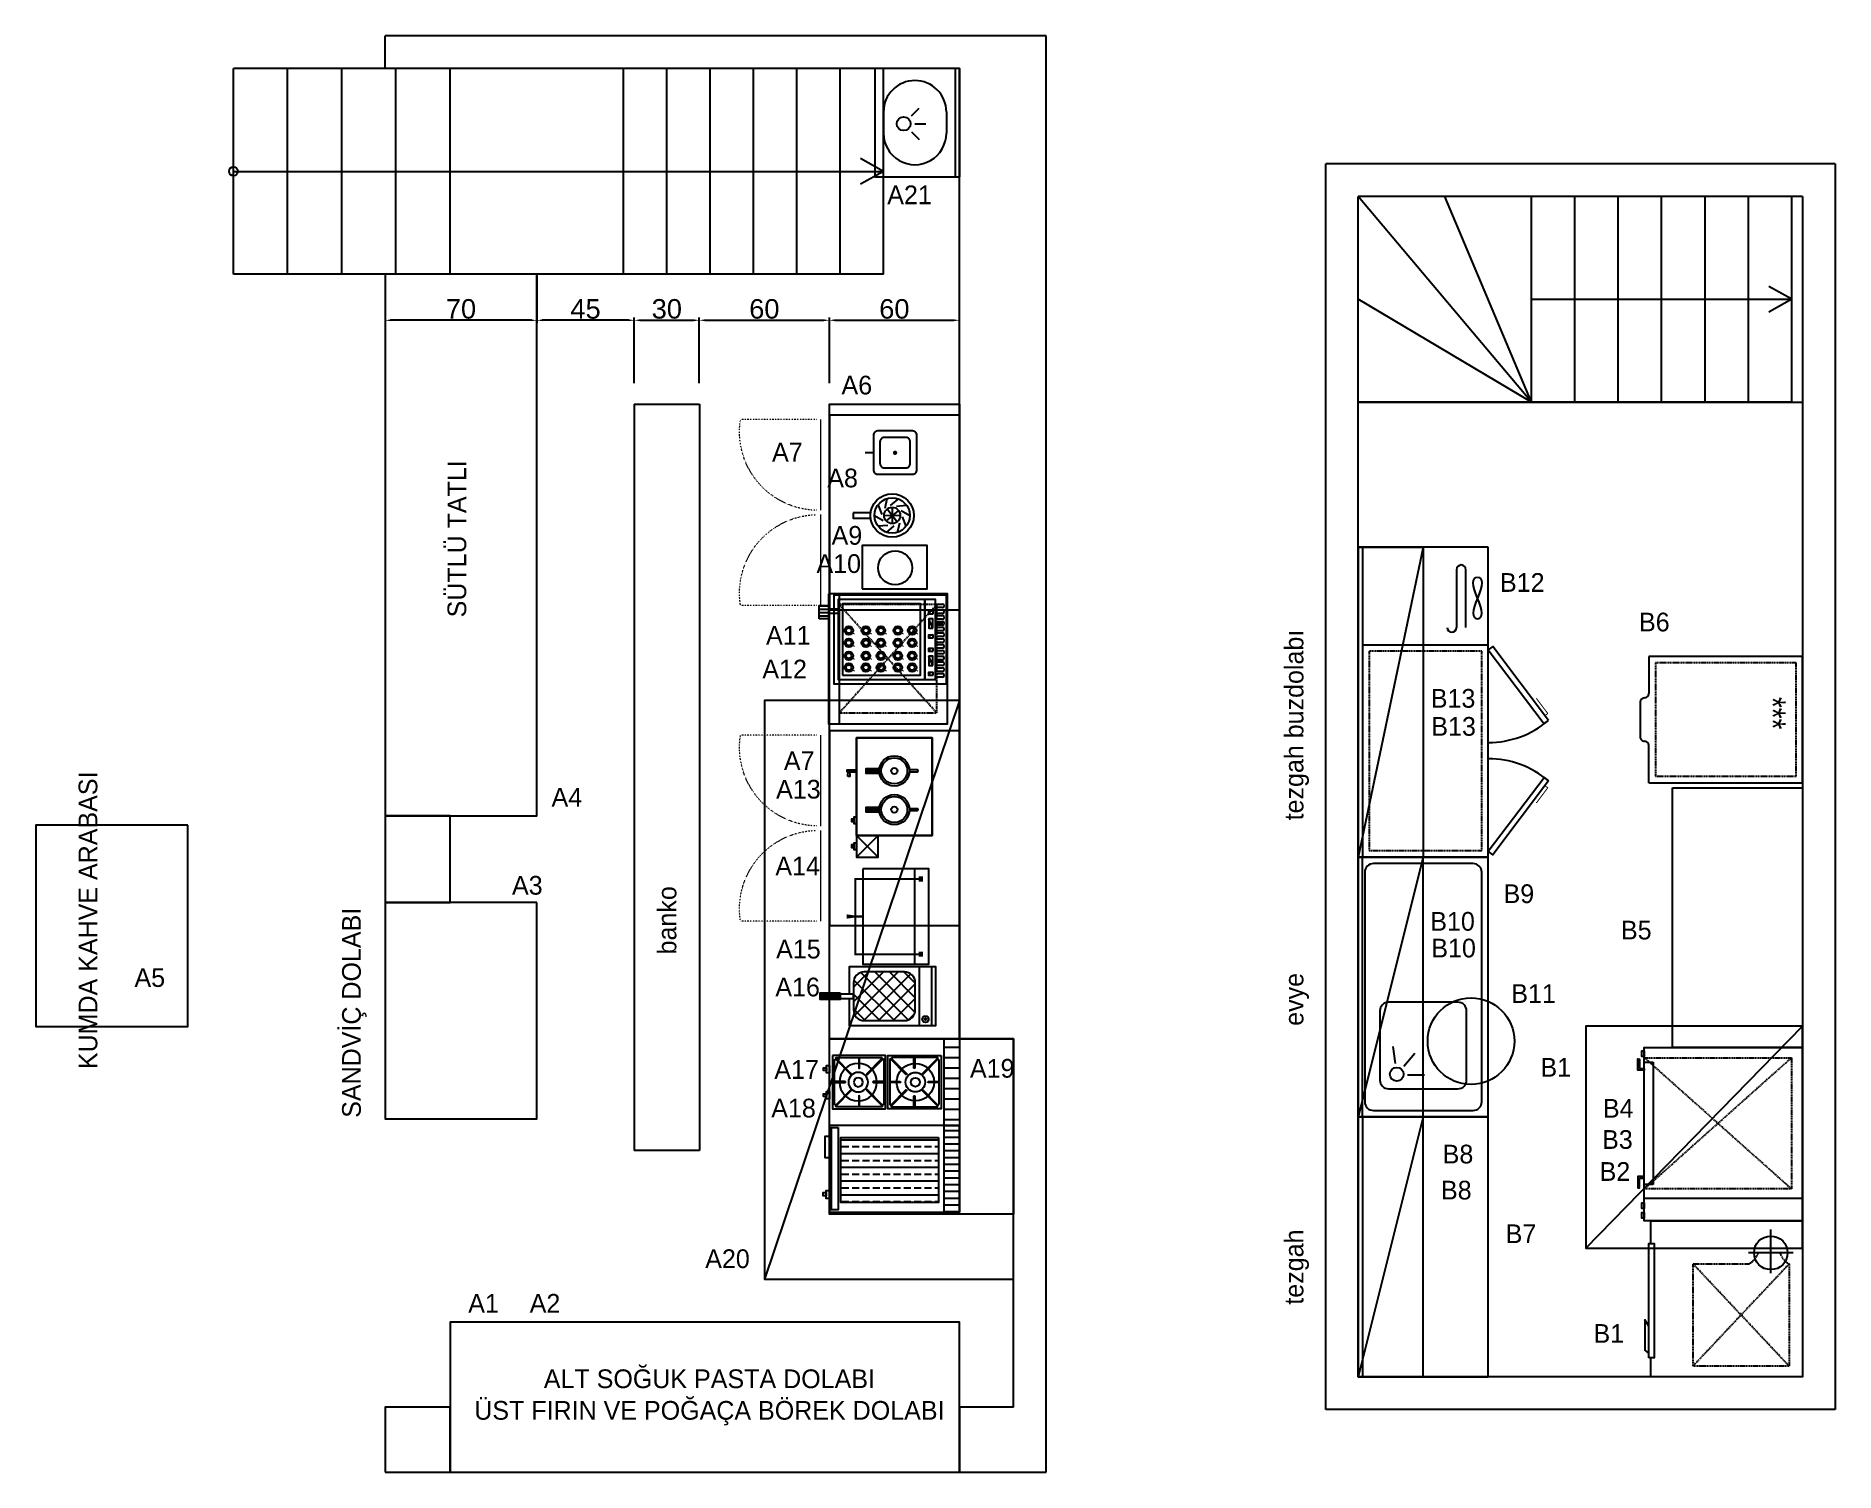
# Model space of a CAD drawing. Header units: millimetres. Extents: x 6146 to 6976, y -590 to 73.
import ezdxf
from ezdxf.enums import TextEntityAlignment as Align

# ---------------------------------------------------------------- set-up
doc = ezdxf.new("R2010")
doc.units = ezdxf.units.MM
for name, pattern in [('DASHED', [0.75, 0.5, -0.25]), ('DOT', [0.25, 0, -0.25]), ('HIDDENX2', [19.05, 12.7, -6.35])]:
    doc.linetypes.add(name, pattern=pattern)
for name, color, linetype in [('-DWG_ANA', 7, 'Continuous'), ('002 Çizgi', 7, 'Continuous'), ('CIHAZ', 2, 'Continuous'), ('Kıtc-040 Detay', 7, 'Continuous'), ('S2000-002 Çizgi', 7, 'Continuous')]:
    doc.layers.add(name, color=color, linetype=linetype)
doc.layers.add('-DWG_DETAY1', color=7, linetype='Continuous', lineweight=9)
doc.layers.add('-DWG_DETAY4', color=7, linetype='DOT', lineweight=18)
doc.styles.get("Standard").update_dxf_attribs({"font": 'arial.ttf'})
doc.styles.add('style1', font='stylu.ttf', dxfattribs={"width": 0.8, "height": 12})
doc.styles.add('TAKSİM', font='GOTHIC.TTF', dxfattribs={"height": 20})
doc.dimstyles.new('ISO-25', dxfattribs={"dimtxt": 2.5, "dimasz": 2.5, "dimexe": 1.25, "dimexo": 0.625, "dimtad": 1, "dimtxsty": 'Standard', "dimcen": 2.5, "dimadec": 0, "dimazin": 0, "dimtfac": 1, "dimtmove": 0, "dimatfit": 3, "dimfxl": 1, "dimarcsym": 0})

# ---------------------------------------------------------------- blocks, each defined once
blk = doc.blocks.new('A$C7E863A30')
at = {"layer": 'S2000-002 Çizgi'}
for p, q in [((24.66, 42.76), (32.47, 43.87)), ((19.52, 37.29), (19.52, 29.4)), ((23.43, 38.95), (29.53, 33.94))]:
    blk.add_line(p, q, dxfattribs=at)
for points in [[(0, 58), (120, 58), (120, 60), (0, 60)], [(0, 0), (120, 0), (120, 60), (0, 60)]]:
    blk.add_lwpolyline(points, close=True, dxfattribs=at)
for points in [[(7, 3), (113, 3, 0.414214), (117, 7), (117, 53, 0.414214), (113, 57), (7, 57, 0.414214), (3, 53), (3, 7, 0.414214)], [(17, 10), (49, 10, 0.414214), (53, 14), (53, 46, 0.414214), (49, 50), (17, 50, 0.414214), (13, 46), (13, 14, 0.414214)]]:
    blk.add_lwpolyline(points, format="xyb", close=True, dxfattribs=at)
blk.add_circle((19.71, 42.26), 3.19, dxfattribs=at)
blk = doc.blocks.new('A$C67BA2794')
at = {"layer": 'S2000-002 Çizgi'}
blk.add_lwpolyline([(0, 7.57), (44, 7.57), (44, 38.03), (0, 38.03)], close=True, dxfattribs=at)
for points, const_width in [([(3.46, 34.35), (5.8, 34.35)], 2), ([(4.63, 34.03), (4.63, 4.11), (22, 4.11)], 1), ([(39.37, 34.03), (39.37, 4.11), (22, 4.11)], 1), ([(40.54, 34.35), (38.2, 34.35)], 2)]:
    blk.add_lwpolyline(points, dxfattribs=dict(at, const_width=const_width))
blk.add_lwpolyline([(44, 31.48), (0, 31.48)], dxfattribs=at)
blk.add_lwpolyline([(21.94, 7.48, 1, 1, 0), (21.94, 3.72, 1, 2, 0), (21.94, 0, 2, 2, 0)], format="xyseb", dxfattribs=at)
blk = doc.blocks.new('A$C2D445814')
at = {"layer": 'S2000-002 Çizgi'}
for p, q in [((0, 74.9), (0, 4)), ((58.3, 74.9), (0, 74.9)), ((58.3, 4), (58.3, 74.9)), ((0, 4), (17.15, 4)), ((19.15, 2), (19.15, 2)), ((39.15, 2), (39.15, 2)), ((58.3, 4), (41.15, 4)), ((21.15, 0), (37.15, 0))]:
    blk.add_line(p, q, dxfattribs=at)
at = {"layer": 'S2000-002 Çizgi', "linetype": 'DASHED'}
blk.add_lwpolyline([(3, 7), (55.3, 7), (55.3, 71.9), (3, 71.9)], close=True, dxfattribs=at)
at = {"layer": 'S2000-002 Çizgi'}
for centre, start, end in [((17.15, 2), 0, 90), ((21.15, 2), 180, 270), ((37.15, 2), 270, 0), ((41.15, 2), 90, 180)]:
    blk.add_arc(centre, 2, start, end, dxfattribs=at)
at = {"layer": 'S2000-002 Çizgi', "style": 'style1', "width": 0.8}
blk.add_text('***', height=12, dxfattribs=at).set_placement((18.72, 55.08))
blk = doc.blocks.new('A$C08847F1B')
at = {"layer": 'S2000-002 Çizgi'}
blk.add_lwpolyline([(0, 30.6), (30.6, 30.6), (30.6, 0), (0, 0), (0, 30.6)], dxfattribs=at)
blk.add_lwpolyline([(15.5, 29.5), (15.5, 23.4, -0.414214), (15.3, 23.2), (15.2, 23.2, -0.414214), (15, 23.4), (15, 29.5), (2.7, 29.5, 0.668179), (2.3, 28.6), (10.8, 20.1, -0.810443), (10.4, 19.8), (1.6, 28.6, 0.668179), (1, 28.4), (1, 15.5), (7.1, 15.5, -0.414214), (7.3, 15.3), (7.3, 15.2, -0.414214), (7.1, 15), (1, 15), (1, 2.7, 0.668179), (1.9, 2.3), (10.4, 10.8, -0.810443), (10.8, 10.4), (2, 1.6, 0.668179), (2.2, 1), (15, 1), (15, 7.1, -0.414214), (15.2, 7.3), (15.3, 7.3, -0.414214), (15.5, 7.1), (15.5, 1), (27.9, 1, 0.668179), (28.3, 1.9), (19.8, 10.4, -0.810443), (20.2, 10.8), (29, 2, 0.668179), (29.5, 2.2), (29.5, 15), (23.4, 15, -0.414214), (23.2, 15.2), (23.2, 15.3, -0.414214), (23.4, 15.5), (29.5, 15.5), (29.5, 28.4, 0.668179), (29, 28.6), (20.2, 19.8, -0.810443), (19.8, 20.1), (28.3, 28.6, 0.668179), (27.9, 29.5)], format="xyb", close=True, dxfattribs=at)
for radius in [10.8, 5.66, 2.6]:
    blk.add_circle((15.3, 15.8), radius, dxfattribs=at)
blk = doc.blocks.new('A$C74BC67CC')
at = {"layer": 'S2000-002 Çizgi'}
h = blk.add_hatch(dxfattribs=at)
h.set_pattern_fill('ANSI31', color=256, scale=1.5, angle=45, style=0)
h.set_pattern_definition([(90, (-2258.432, -7204.478), (-4.7625, 9e-16), [])])
h.paths.add_polyline_path([(40, 55.62), (40, 62.62), (0, 62.62), (0, 55.62)])
blk.add_line((40, 55.62), (0, 55.62), dxfattribs=at)
for points in [[(0, 62.62), (40, 62.62), (40, 2.62), (0, 2.62)], [(12.36, 2.62), (15.64, 2.62), (15.64, 1.31), (12.36, 1.31)], [(13.34, 1.31), (14.66, 1.31), (14.66, 0), (13.34, 0)], [(24.36, 2.62), (27.64, 2.62), (27.64, 1.31), (24.36, 1.31)], [(25.34, 1.31), (26.66, 1.31), (26.66, 0), (25.34, 0)]]:
    blk.add_lwpolyline(points, close=True, dxfattribs=at)
at = {"layer": 'S2000-002 Çizgi', "xscale": 0.7999999999992724, "yscale": 0.7999999999992724, "zscale": 0.7999999999992724}
blk.add_blockref('A$C08847F1B', (7.77, 29.67), dxfattribs=at)
at = {"layer": 'S2000-002 Çizgi', "xscale": -0.7999999999992724, "yscale": 0.8000000000001819, "zscale": 0.8, "rotation": 180}
blk.add_blockref('A$C08847F1B', (7.77, 28.58), dxfattribs=at)
blk = doc.blocks.new('A$C5B155602')
at = {"layer": 'S2000-002 Çizgi'}
h = blk.add_hatch(dxfattribs=at)
h.set_pattern_fill('ANSI31', color=256, scale=25, angle=45, style=0)
h.set_pattern_definition([(90, (-3683, -7900.5476), (-3.125, 7e-16), [])])
h.paths.add_polyline_path([(0, 62.92), (0, 55.92), (40, 55.92), (40, 62.92)])
h = blk.add_hatch(dxfattribs=at)
h.set_pattern_fill('ANSI33', color=256, angle=45, style=0)
h.set_pattern_definition([(90, (-2871.404, -4929.4605), (-6.35, 1e-15), []), (90, (-2868.229, -4926.2855), (-6.35, 1e-15), [3.175, -1.5875])])
h.paths.add_polyline_path([(35.53, 53.21), (5.53, 53.21), (5.53, 8.21), (35.53, 8.21)])
for points in [[(0, 2.92), (40, 2.92), (40, 62.92), (0, 62.92)], [(0, 62.92), (40, 62.92), (40, 55.92), (0, 55.92)], [(5.53, 53.21), (35.53, 53.21), (35.53, 8.21), (5.53, 8.21)], [(1, 6.92), (39, 6.92), (39, 3.92), (1, 3.92)], [(5, 2.92), (15, 2.92), (15, 0.92), (5, 0.92)], [(30.06, 2.92), (33.7, 2.92), (33.7, 1.46), (30.06, 1.46)], [(31.02, 1.46), (32.48, 1.46), (32.48, 0), (31.02, 0)]]:
    blk.add_lwpolyline(points, close=True, dxfattribs=at)
blk = doc.blocks.new('A$C5B5611F4')
at = {"layer": 'CIHAZ', "color": 1}
for p, q in [((14.73, 68.47), (14.73, 47.92)), ((24.09, 58.19), (3.98, 58.19))]:
    blk.add_line(p, q, dxfattribs=at)
at = {"layer": 'CIHAZ', "color": 5, "linetype": 'DASHED'}
for p, q in [((19.82, 66.66), (67.01, 22.28)), ((67.01, 66.66), (19.82, 22.28))]:
    blk.add_line(p, q, dxfattribs=at)
at = {"layer": 'CIHAZ', "color": 5}
for points in [[(63.2, 1.82), (10.36, 1.82), (10.36, 4.32), (63.2, 4.32)], [(61.2, 1.82), (48.6, 1.82), (45.6, 0), (59.6, 0)]]:
    blk.add_lwpolyline(points, close=True, dxfattribs=at)
at = {"layer": 'CIHAZ', "color": 1}
blk.add_circle((14.73, 58.19), 7.76, dxfattribs=at)
at = {"layer": 'S2000-002 Çizgi', "linetype": 'DASHED'}
for p, q in [((19.82, 66.66), (67.01, 66.66)), ((67.01, 66.66), (67.01, 22.28)), ((19.82, 22.28), (19.82, 48.05)), ((67.01, 22.28), (19.82, 22.28))]:
    blk.add_line(p, q, dxfattribs=at)
at = {"layer": 'S2000-002 Çizgi'}
blk.add_lwpolyline([(10.36, 2.81), (0, 2.81), (0, 72.81), (72, 72.81), (72, 2.81), (63.2, 2.81)], dxfattribs=at)
at = {"layer": 'S2000-002 Çizgi', "linetype": 'DASHED'}
for centre, radius, start, end in [((11.6, 71.22), 9.4, 291.20794, 330.95663), ((11, 43.02), 10.16, 29.6907, 66.77515)]:
    blk.add_arc(centre, radius, start, end, dxfattribs=at)
blk = doc.blocks.new('A$C78913A1B')
at = {"layer": 'S2000-002 Çizgi', "linetype": 'DASHED'}
for p, q in [((3.01, 75.37), (70.95, 14.75)), ((70.95, 75.37), (3.01, 14.75))]:
    blk.add_line(p, q, dxfattribs=at)
at = {"layer": 'S2000-002 Çizgi', "linetype": 'HIDDENX2', "ltscale": 10}
blk.add_line((76.01, 10.34), (3.01, 10.34), dxfattribs=at)
at = {"layer": 'S2000-002 Çizgi'}
for points in [[(0, 70.41), (0, 74.77), (0.85, 74.76), (0.85, 70.41)], [(0.85, 70.41), (3.01, 70.41), (3.01, 69.56), (0, 69.56), (0, 70.41)], [(0.85, 19.72), (3.01, 19.72), (3.01, 20.57), (0, 20.57), (0, 19.72)], [(0, 19.72), (0, 15.35), (0.85, 15.36), (0.85, 19.72)]]:
    blk.add_lwpolyline(points, dxfattribs=at)
for points in [[(3.01, 78.58), (3.01, 75.97), (1.8, 75.97), (1.8, 78.58)], [(76.01, 80), (76.01, 0), (3.01, 0), (3.01, 80)], [(3.01, 8.33), (3.01, 5.72), (1.8, 5.72), (1.8, 8.33)], [(3.01, 3.92), (3.01, 1.31), (1.8, 1.31), (1.8, 3.92)]]:
    blk.add_lwpolyline(points, close=True, dxfattribs=at)
at = {"layer": 'S2000-002 Çizgi', "linetype": 'DASHED'}
blk.add_lwpolyline([(70.95, 75.37), (70.95, 14.75), (3.01, 14.75), (3.01, 75.37)], close=True, dxfattribs=at)
at = {"layer": 'S2000-002 Çizgi', "linetype": 'HIDDENX2', "ltscale": 10}
blk.add_lwpolyline([(7.02, 73.37), (7.02, 16.76), (3.01, 16.76), (3.01, 73.37)], close=True, dxfattribs=at)
blk = doc.blocks.new('143-60')
at = {"layer": '002 Çizgi', "color": 7}
for p, q in [((19.64, -102.27), (19.64, 40.73)), ((-28.03, -65.27), (-28.03, -91.94)), ((-23.68, -91.94), (-23.68, -65.27)), ((-35.17, -70.75), (-35.34, -71.89)), ((-35.34, -71.89), (-35.17, -73.35)), ((-34.71, -69.93), (-35.17, -70.75)), ((-35.17, -73.35), (-34.71, -75.05)), ((-34.07, -69.44), (-34.71, -69.93)), ((-33.34, -69.28), (-34.07, -69.44)), ((-32.6, -69.44), (-33.34, -69.28)), ((-31.96, -69.93), (-32.6, -69.44)), ((-31.51, -70.75), (-31.96, -69.93)), ((-31.96, -75.05), (-31.51, -73.35)), ((-31.33, -71.89), (-31.51, -70.75)), ((-31.51, -73.35), (-31.33, -71.89)), ((-35.17, -84.38), (-34.71, -82.68)), ((-34.71, -75.05), (-34.07, -76.92)), ((-34.71, -82.68), (-34.07, -80.81)), ((-34.07, -76.92), (-33.34, -78.86)), ((-34.07, -80.81), (-33.34, -78.86)), ((-33.34, -78.86), (-32.6, -76.92)), ((-33.34, -78.86), (-32.6, -80.81)), ((-32.6, -76.92), (-31.96, -75.05)), ((-32.6, -80.81), (-31.96, -82.68)), ((-31.96, -82.68), (-31.51, -84.38)), ((-35.34, -85.83), (-35.17, -84.38)), ((-35.17, -86.98), (-35.34, -85.83)), ((-34.71, -87.8), (-35.17, -86.98)), ((-34.07, -88.29), (-34.71, -87.8)), ((-33.34, -88.45), (-34.07, -88.29)), ((-32.6, -88.29), (-33.34, -88.45)), ((-31.96, -87.8), (-32.6, -88.29)), ((-31.51, -86.98), (-31.96, -87.8)), ((-31.51, -84.38), (-31.33, -85.83)), ((-31.33, -85.83), (-31.51, -86.98))]:
    blk.add_line(p, q, dxfattribs=at)
for points in [[(-66.18, 5.52), (-40.41, 39.63), (-38.36, 38.08), (-64.13, 3.97)], [(-38.36, -102.27), (21.64, -102.27), (21.64, 40.73), (-38.36, 40.73)], [(-66.18, -22.31), (-40.41, -56.42), (-38.36, -54.88), (-64.13, -20.77)]]:
    blk.add_lwpolyline(points, close=True, dxfattribs=at)
at = {"layer": '002 Çizgi', "color": 7, "linetype": 'DASHED'}
blk.add_lwpolyline([(16.64, -54.27), (16.64, 37.73), (-35.36, 37.73), (-35.36, -54.27)], close=True, dxfattribs=at)
at = {"layer": '002 Çizgi', "color": 7, "const_width": 0.427}
for points in [[(-64.48, 7.76), (-65.8, 8.76), (-61.55, 14.4), (-60.46, 15.84)], [(-64.48, -24.56), (-65.8, -25.55), (-61.55, -31.19), (-60.46, -32.63)]]:
    blk.add_lwpolyline(points, dxfattribs=at)
at = {"layer": '002 Çizgi', "color": 7}
blk.add_lwpolyline([(19.64, -57.27), (-38.36, -57.27)], dxfattribs=at)
for centre, radius, start, end in [((-38.36, 38.08), 42.75, 229.49079, 270), ((-38.36, -54.88), 42.75, 90, 130.50921), ((-21.51, -65.27), 2.17, 0, 180), ((-25.85, -91.94), 2.17, 180, 0)]:
    blk.add_arc(centre, radius, start, end, dxfattribs=at)
blk = doc.blocks.new('A$C0D0247C1')
at = {"layer": 'S2000-002 Çizgi'}
for points in [[(2, 0), (18, 0, 0.414214), (20, 2), (20, 18, 0.414214), (18, 20), (2, 20, 0.414214), (0, 18), (0, 2, 0.414214)], [(5, 3), (15, 3, 0.414214), (17, 5), (17, 15, 0.414214), (15, 17), (5, 17, 0.414214), (3, 15), (3, 5, 0.414214)]]:
    blk.add_lwpolyline(points, format="xyb", close=True, dxfattribs=at)
at = {"layer": 'S2000-002 Çizgi', "const_width": 1}
blk.add_lwpolyline([(9.53, 10.08, 1), (10.53, 10.08, 1)], format="xyb", close=True, dxfattribs=at)
blk.add_lwpolyline([(20, 10), (23.95, 10)], dxfattribs=at)
blk = doc.blocks.new('A$C4AF1199D')
at = {"layer": 'S2000-002 Çizgi'}
for points in [[(10.19, 26.12), (7.81, 22.18)], [(2.4, 20.6), (5.42, 17.12)], [(5.4, 24.63), (5.79, 20.04)], [(6.25, 18), (13.75, 18)], [(12.59, 19.94), (7.13, 15.7)], [(7.66, 20.97), (12.41, 15.17)], [(10.18, 21.16), (10, 14.25)], [(14.95, 24.51), (10.7, 22.72)], [(17.85, 20.42), (13.36, 21.46)], [(17.79, 15.4), (14.77, 18.88)], [(2.34, 15.58), (6.83, 14.54)], [(5.24, 11.49), (9.49, 13.28)], [(10, 9.88), (12.38, 13.82)], [(14.79, 11.37), (14.4, 15.96)]]:
    blk.add_lwpolyline(points, dxfattribs=at)
blk.add_lwpolyline([(8.75, 0), (11.25, 0), (11.25, 8), (8.75, 8)], close=True, dxfattribs=at)
for radius in [10, 8.12, 3.75]:
    blk.add_circle((10, 18), radius, dxfattribs=at)
blk = doc.blocks.new('A$C7D731DFF')
at = {"layer": 'S2000-002 Çizgi'}
blk.add_lwpolyline([(0, 30), (0, 0), (20, 0), (20, 30), (0, 30)], dxfattribs=at)
blk.add_circle((9.67, 14.72), 7.87, dxfattribs=at)
blk = doc.blocks.new('A$C44F0472C')
at = {"layer": 'S2000-002 Çizgi'}
for p, q in [((8.51, 6.26), (12.84, 8.18)), ((25.76, 6.26), (30.09, 8.18))]:
    blk.add_line(p, q, dxfattribs=at)
for points in [[(0, 0), (40.97, 0), (40.97, 52), (0, 52)], [(2, 10), (38.97, 10), (38.97, 50), (2, 50)], [(4, 48), (4, 12), (36.97, 12), (36.97, 48)], [(2, 5), (38.97, 5), (38.97, 10), (2, 10)], [(4.06, 6.14), (5.23, 6.14), (5.23, 8.24), (4.06, 8.24)], [(8.51, 6.26), (12.84, 6.26), (12.84, 8.18), (8.51, 8.18)], [(15.13, 6.14), (16.3, 6.14), (16.3, 8.24), (15.13, 8.24)], [(21.3, 6.14), (22.48, 6.14), (22.48, 8.24), (21.3, 8.24)], [(25.76, 6.26), (30.09, 6.26), (30.09, 8.18), (25.76, 8.18)], [(32.38, 6.14), (33.55, 6.14), (33.55, 8.24), (32.38, 8.24)]]:
    blk.add_lwpolyline(points, close=True, dxfattribs=at)
for points, const_width in [([(6.48, 43.33), (5.89, 42.38)], 0.5), ([(11.92, 43.33), (11.34, 42.38)], 0.5), ([(17.86, 43.33), (17.28, 42.38)], 0.5), ([(23.59, 43.33), (23.01, 42.38)], 0.5), ([(6.48, 35.43), (5.89, 34.49)], 0.5), ([(11.92, 35.43), (11.34, 34.49)], 0.5), ([(17.86, 35.43), (17.28, 34.49)], 0.5), ([(23.59, 35.43), (23.01, 34.49)], 0.5), ([(6.48, 28.51), (5.89, 27.56)], 0.5), ([(11.92, 28.51), (11.34, 27.56)], 0.5), ([(17.86, 28.51), (17.28, 27.56)], 0.5), ([(23.59, 28.51), (23.01, 27.56)], 0.5), ([(6.48, 20.73), (5.89, 19.78)], 0.5), ([(11.92, 20.73), (11.34, 19.78)], 0.5), ([(17.86, 20.73), (17.28, 19.78)], 0.5), ([(23.59, 20.73), (23.01, 19.78)], 0.5), ([(6.48, 14.14), (5.89, 13.19)], 0.5), ([(11.92, 14.14), (11.34, 13.19)], 0.5), ([(17.86, 14.14), (17.28, 13.19)], 0.5), ([(23.59, 14.14), (23.01, 13.19)], 0.5), ([(4.06, 7.5), (5.23, 7.5)], 0.5), ([(10.7, 5), (10.7, 1.5)], 1), ([(15.13, 7.5), (16.3, 7.5)], 0.5), ([(21.3, 7.5), (22.48, 7.5)], 0.5), ([(27.95, 5), (27.95, 1.5)], 1), ([(32.38, 7.5), (33.55, 7.5)], 0.5)]:
    blk.add_lwpolyline(points, dxfattribs=dict(at, const_width=const_width))
for points in [[(3.13, 1.85), (3.13, 5)], [(4.8, 5), (4.8, 1.85)], [(5.8, 1.85), (5.8, 5)], [(7.48, 5), (7.48, 1.85)], [(8.48, 1.85), (8.48, 5)], [(10.15, 5), (10.15, 1.85)], [(11.15, 1.85), (11.15, 5)], [(12.83, 5), (12.83, 1.85)], [(13.83, 1.85), (13.83, 5)], [(15.5, 5), (15.5, 1.85)], [(16.5, 1.85), (16.5, 5)], [(18.18, 5), (18.18, 1.85)], [(19.18, 1.85), (19.18, 5)], [(20.85, 5), (20.85, 1.85)], [(21.85, 1.85), (21.85, 5)], [(23.53, 5), (23.53, 1.85)], [(24.53, 1.85), (24.53, 5)], [(26.2, 5), (26.2, 1.85)], [(27.2, 1.85), (27.2, 5)], [(28.88, 5), (28.88, 1.85)], [(29.88, 1.85), (29.88, 5)], [(31.55, 5), (31.55, 1.85)], [(32.55, 1.85), (32.55, 5)], [(34.22, 5), (34.22, 1.85)], [(35.22, 1.85), (35.22, 5)], [(36.9, 5), (36.9, 1.85)]]:
    blk.add_lwpolyline(points, dxfattribs=at)
for centre, radius in [((7.54, 45.07), 1.98), ((7.54, 45.07), 1.24), ((12.99, 45.07), 1.98), ((12.99, 45.07), 1.24), ((18.93, 45.07), 1.98), ((18.93, 45.07), 1.24), ((24.66, 45.07), 1.98), ((24.66, 45.07), 1.24), ((7.54, 37.17), 1.98), ((7.54, 37.17), 1.24), ((12.99, 37.17), 1.98), ((12.99, 37.17), 1.24), ((18.93, 37.17), 1.98), ((18.93, 37.17), 1.24), ((24.66, 37.17), 1.98), ((24.66, 37.17), 1.24), ((7.54, 30.25), 1.98), ((7.54, 30.25), 1.24), ((12.99, 30.25), 1.98), ((12.99, 30.25), 1.24), ((18.93, 30.25), 1.98), ((18.93, 30.25), 1.24), ((24.66, 30.25), 1.98), ((24.66, 30.25), 1.24), ((7.54, 22.47), 1.98), ((7.54, 15.88), 1.98), ((7.54, 22.47), 1.24), ((7.54, 15.88), 1.24), ((12.99, 22.47), 1.98), ((12.99, 15.88), 1.98), ((12.99, 22.47), 1.24), ((12.99, 15.88), 1.24), ((18.93, 22.47), 1.98), ((18.93, 15.88), 1.98), ((18.93, 22.47), 1.24), ((18.93, 15.88), 1.24), ((24.66, 22.47), 1.98), ((24.66, 15.88), 1.98), ((24.66, 22.47), 1.24), ((24.66, 15.88), 1.24)]:
    blk.add_circle(centre, radius, dxfattribs=at)
for centre in [(3.96, 1.85), (6.64, 1.85), (9.31, 1.85), (11.99, 1.85), (14.66, 1.85), (17.34, 1.85), (20.01, 1.85), (22.69, 1.85), (25.36, 1.85), (28.04, 1.85), (30.71, 1.85), (33.39, 1.85), (36.06, 1.85)]:
    blk.add_arc(centre, 0.837, 180, 0, dxfattribs=at)
blk = doc.blocks.new('A$C23AD12AD')
at = {"layer": 'S2000-002 Çizgi'}
for p, q in [((0, 39), (50, 39)), ((0, 37), (50, 37)), ((20.08, 33), (29.92, 33)), ((21.86, 16.96), (18.33, 20.5)), ((25.53, 18.48), (25.53, 23.48)), ((29.2, 16.96), (32.74, 20.5)), ((0, 0), (50, 0)), ((20.08, 4), (29.92, 4))]:
    blk.add_line(p, q, dxfattribs=at)
blk.add_lwpolyline([(0, 0), (50, 0), (50, 39), (0, 39)], close=True, dxfattribs=at)
blk.add_circle((25.53, 13.29), 3.19, dxfattribs=at)
for centre, start, end in [((20.08, 18.5), 90, 270), ((29.92, 18.5), 270, 90)]:
    blk.add_arc(centre, 14.5, start, end, dxfattribs=at)
blk = doc.blocks.new('A$C39462D4E')
at = {"layer": '-DWG_ANA', "color": 0}
blk.add_lwpolyline([(0, 90), (60, 90), (60, 0), (0, 0)], close=True, dxfattribs=at)
at = {"layer": '-DWG_DETAY1', "color": 0}
for p, q in [((64, 46), (64, 88)), ((64, 2), (64, 44))]:
    blk.add_line(p, q, dxfattribs=at)
at = {"layer": '-DWG_DETAY4', "color": 0}
for points in [[(66, 88), (101, 88, -0.454885), (66, 46.03, -0.414214)], [(66, 2), (101, 2, 0.454885), (66, 43.97, 0.414214)]]:
    blk.add_lwpolyline(points, format="xyb", dxfattribs=at)
blk = doc.blocks.new('A$C379353AF')
at = {"layer": 'S2000-002 Çizgi'}
h = blk.add_hatch(dxfattribs=at)
h.set_pattern_fill('LINE', color=256, scale=0.5, angle=90, style=0)
h.set_pattern_definition([(90, (-1254.236, -3768.8105), (-1.5875, 1e-16), [])])
h.paths.add_polyline_path([(11.52, 4.26), (5.38, 4.26), (5.38, 0), (11.52, 0)])
at = {"layer": 'S2000-002 Çizgi', "linetype": 'DASHED'}
for p, q in [((55, 54.26), (5, 9.26)), ((5, 54.26), (55, 9.26))]:
    blk.add_line(p, q, dxfattribs=at)
at = {"layer": 'S2000-002 Çizgi'}
for p, q in [((0, 9.26), (60, 9.26)), ((7.07, 9.26), (7.07, 4.26)), ((9.07, 9.26), (9.07, 4.26))]:
    blk.add_line(p, q, dxfattribs=at)
for points in [[(0, 4.26), (60, 4.26), (60, 59.26), (0, 59.26)], [(11.52, 0), (5.38, 0), (5.38, 4.26), (11.52, 4.26)]]:
    blk.add_lwpolyline(points, close=True, dxfattribs=at)
at = {"layer": 'S2000-002 Çizgi', "linetype": 'DASHED'}
blk.add_lwpolyline([(5, 9.26), (55, 9.26), (55, 54.26), (5, 54.26)], close=True, dxfattribs=at)
blk = doc.blocks.new('A$C2A1D2482')
at = {"layer": 'S2000-002 Çizgi'}
h = blk.add_hatch(dxfattribs=at)
h.set_pattern_fill('ANSI37', color=256, scale=1.5, style=0)
h.set_pattern_definition([(45, (-3581.9856, -8561.734), (-3.367596, 3.367596), []), (135, (-3581.9856, -8561.734), (-3.367596, -3.367596), [])])
h.paths.add_polyline_path([(7.25, 43.83, 0.414214), (2.25, 38.83), (2.25, 20.33, 0.414214), (7.25, 15.33), (19.75, 15.33, 0.414214), (24.75, 20.33), (24.75, 38.83, 0.414214), (19.75, 43.83)])
blk.add_hatch(color=256, dxfattribs=at).paths.add_polyline_path([(11.99, 9.17), (15.01, 9.17), (15.01, 0), (11.99, 0)])
blk.add_line((0, 51.33), (27, 51.33), dxfattribs=at)
for points in [[(14.5, 13.33), (27, 13.33), (27, 53.33), (0, 53.33), (0, 13.33), (12.5, 13.33)], [(14.5, 13.33), (27, 13.33), (27, 45.83), (0, 45.83), (0, 13.33), (12.5, 13.33)]]:
    blk.add_lwpolyline(points, dxfattribs=at)
blk.add_lwpolyline([(7.25, 15.33), (19.75, 15.33, 0.414214), (24.75, 20.33), (24.75, 38.83, 0.414214), (19.75, 43.83), (7.25, 43.83, 0.414214), (2.25, 38.83), (2.25, 20.33, 0.414214)], format="xyb", close=True, dxfattribs=at)
for points in [[(11.99, 9.17), (15.01, 9.17), (15.01, 0), (11.99, 0)], [(12.5, 15.33), (12.5, 9.17), (14.5, 9.17), (14.5, 15.33)]]:
    blk.add_lwpolyline(points, close=True, dxfattribs=at)
for radius in [1.49, 0.487]:
    blk.add_circle((24.12, 48.53), radius, dxfattribs=at)
blk = doc.blocks.new('A$C1131213A')
at = {"layer": 'S2000-002 Çizgi'}
for points in [[(8.52, 40.76), (8.52, 38.74), (14.79, 38.74, -0.072213), (14.79, 40.76)], [(8.52, 22.88), (8.52, 20.87), (14.79, 20.87, -0.072213), (14.79, 22.88)]]:
    blk.add_hatch(color=256, dxfattribs=at).paths.add_polyline_path(points)
for p, q in [((14.21, 10), (4.21, 0)), ((14.21, 0), (4.21, 10))]:
    blk.add_line(p, q, dxfattribs=at)
for points in [[(4.21, 55.09), (4.21, 10), (39.21, 10), (39.21, 55.09)], [(4.21, 10), (4.21, 55.09), (39.21, 55.09), (39.21, 10)], [(0.2, 37.15), (0.41, 39.81), (1.04, 39.81), (1.25, 37.15)], [(3.05, 16.34), (3.05, 17.51), (1.88, 17.51), (1.88, 16.34)], [(4.21, 15.47), (4.21, 18.38), (3.05, 18.38), (3.05, 15.47)], [(4.21, 10), (4.21, 0), (14.21, 0), (14.21, 10)], [(3.05, 4.42), (3.05, 5.58), (1.88, 5.58), (1.88, 4.42)], [(4.21, 3.54), (4.21, 6.46), (3.05, 6.46), (3.05, 3.54)]]:
    blk.add_lwpolyline(points, close=True, dxfattribs=at)
for points in [[(0, 39.2), (0, 40.3), (4.21, 40.3)], [(0.36, 39.2), (0, 39.2)], [(4.21, 39.2), (1.08, 39.2)], [(14.79, 40.76), (8.52, 40.76), (8.52, 38.74), (14.79, 38.74)], [(32.22, 40.19), (28.7, 40.19)], [(28.7, 39.31), (32.22, 39.31)], [(14.79, 22.88), (8.52, 22.88), (8.52, 20.87), (14.79, 20.87)], [(32.22, 22.31), (28.7, 22.31)], [(28.7, 21.44), (32.22, 21.44)]]:
    blk.add_lwpolyline(points, dxfattribs=at)
for centre, radius in [((21.71, 39.75), 7), ((21.71, 39.75), 6), ((21.71, 39.75), 1.45), ((21.71, 21.87), 7), ((21.71, 21.87), 6), ((21.71, 21.87), 1.45)]:
    blk.add_circle(centre, radius, dxfattribs=at)
for centre in [(32.22, 39.75), (32.22, 21.87)]:
    blk.add_arc(centre, 0.438, 270, 90, dxfattribs=at)
blk = doc.blocks.new('*D44')
at = {"color": 0, "lineweight": -2, "transparency": 16777216}
for p, q in [((6307.21, -37.99), (6307.21, -59.89)), ((6377.21, -37.99), (6377.21, -59.89)), ((6374.71, -58.64), (6309.71, -58.64))]:
    blk.add_line(p, q, dxfattribs=at)
at = {"color": 0, "transparency": 16777216}
for points in [[(6309.71, -58.22), (6309.71, -59.05), (6307.21, -58.64)], [(6374.71, -58.22), (6374.71, -59.05), (6377.21, -58.64)]]:
    blk.add_solid(points, dxfattribs=at)
at = {"layer": 'Defpoints', "color": 0, "transparency": 16777216}
for p in [(6307.21, -37.37), (6377.21, -37.37), (6307.21, -58.64)]:
    blk.add_point(p, dxfattribs=at)
at = {"color": 0, "transparency": 16777216, "insert": (6342.21, -53.42), "char_height": 9, "attachment_point": 5}
blk.add_mtext('70', dxfattribs=at)
blk = doc.blocks.new('*D46')
at = {"color": 0, "lineweight": -2, "transparency": 16777216}
for p, q in [((6422.21, -87.68), (6422.21, -57.39)), ((6452.21, -87.68), (6452.21, -57.39)), ((6424.71, -58.64), (6449.71, -58.64))]:
    blk.add_line(p, q, dxfattribs=at)
at = {"color": 0, "transparency": 16777216}
for points in [[(6424.71, -58.22), (6424.71, -59.05), (6422.21, -58.64)], [(6449.71, -58.22), (6449.71, -59.05), (6452.21, -58.64)]]:
    blk.add_solid(points, dxfattribs=at)
at = {"layer": 'Defpoints', "color": 0, "transparency": 16777216}
for p in [(6452.21, -58.64), (6422.21, -88.3), (6452.21, -88.3)]:
    blk.add_point(p, dxfattribs=at)
at = {"color": 0, "transparency": 16777216, "insert": (6437.21, -53.41), "char_height": 9, "attachment_point": 5}
blk.add_mtext('30', dxfattribs=at)
blk = doc.blocks.new('*D47')
at = {"color": 0, "lineweight": -2, "transparency": 16777216}
for p, q in [((6452.21, -87.68), (6452.21, -57.39)), ((6512.21, -87.68), (6512.21, -57.39)), ((6454.71, -58.64), (6509.71, -58.64))]:
    blk.add_line(p, q, dxfattribs=at)
at = {"color": 0, "transparency": 16777216}
for points in [[(6454.71, -58.22), (6454.71, -59.05), (6452.21, -58.64)], [(6509.71, -58.22), (6509.71, -59.05), (6512.21, -58.64)]]:
    blk.add_solid(points, dxfattribs=at)
at = {"layer": 'Defpoints', "color": 0, "transparency": 16777216}
for p in [(6512.21, -58.64), (6452.21, -88.3), (6512.21, -88.3)]:
    blk.add_point(p, dxfattribs=at)
at = {"color": 0, "transparency": 16777216, "insert": (6482.21, -53.42), "char_height": 9, "attachment_point": 5}
blk.add_mtext('60', dxfattribs=at)
blk = doc.blocks.new('*D48')
at = {"color": 0, "lineweight": -2, "transparency": 16777216}
for p, q in [((6512.21, -87.68), (6512.21, -57.39)), ((6572.21, -87.68), (6572.21, -57.39)), ((6514.71, -58.64), (6569.71, -58.64))]:
    blk.add_line(p, q, dxfattribs=at)
at = {"color": 0, "transparency": 16777216}
for points in [[(6514.71, -58.22), (6514.71, -59.05), (6512.21, -58.64)], [(6569.71, -58.22), (6569.71, -59.05), (6572.21, -58.64)]]:
    blk.add_solid(points, dxfattribs=at)
at = {"layer": 'Defpoints', "color": 0, "transparency": 16777216}
for p in [(6572.21, -58.64), (6512.21, -88.3), (6572.21, -88.3)]:
    blk.add_point(p, dxfattribs=at)
at = {"color": 0, "transparency": 16777216, "insert": (6542.21, -53.42), "char_height": 9, "attachment_point": 5}
blk.add_mtext('60', dxfattribs=at)
blk = doc.blocks.new('*D49')
at = {"color": 0, "lineweight": -2, "transparency": 16777216}
for p, q in [((6377.21, -87.68), (6377.21, -57.39)), ((6422.21, -87.68), (6422.21, -57.39)), ((6419.71, -58.64), (6379.71, -58.64))]:
    blk.add_line(p, q, dxfattribs=at)
at = {"color": 0, "transparency": 16777216}
for points in [[(6379.71, -58.22), (6379.71, -59.05), (6377.21, -58.64)], [(6419.71, -58.22), (6419.71, -59.05), (6422.21, -58.64)]]:
    blk.add_solid(points, dxfattribs=at)
at = {"layer": 'Defpoints', "color": 0, "transparency": 16777216}
for p in [(6377.21, -58.64), (6377.21, -88.3), (6422.21, -88.3)]:
    blk.add_point(p, dxfattribs=at)
at = {"color": 0, "transparency": 16777216, "insert": (6399.71, -53.44), "char_height": 9, "attachment_point": 5}
blk.add_mtext('45', dxfattribs=at)

msp = doc.modelspace()

# ---------------------------------------------------------------- linework, layer by layer
at = {"color": 1}
for p, q in [((6612.213, 72.633), (6307.213, 72.633)), ((6307.213, 57.633), (6307.213, 72.633)), ((6612.213, -590.367), (6612.213, 72.633)), ((6572.213, 57.633), (6237.213, 57.633)), ((6237.213, -37.367), (6237.213, 57.633)), ((6262.213, -37.367), (6262.213, 57.633)), ((6287.213, -37.367), (6287.213, 57.633)), ((6312.213, -37.367), (6312.213, 57.633)), ((6337.213, -37.367), (6337.213, 57.633)), ((6417.213, -37.367), (6417.213, 57.633)), ((6437.213, -37.367), (6437.213, 57.633)), ((6457.213, -37.367), (6457.213, 57.633)), ((6477.213, -37.367), (6477.213, 57.633)), ((6497.213, -37.367), (6497.213, 57.633)), ((6517.213, -37.367), (6517.213, 57.633)), ((6537.213, -37.367), (6537.213, 57.633)), ((6572.213, -390.367), (6572.213, 57.633)), ((6237.213, 10.133), (6377.213, 10.133)), ((6377.213, 10.133), (6537.213, 10.133)), ((6537.213, 10.133), (6526.609, 16.089)), ((6537.213, 10.133), (6526.609, 4.178)), ((6741.301, -561.443), (6741.301, 13.557)), ((6976.301, 13.557), (6741.301, 13.557)), ((6976.301, 13.557), (6976.301, -561.443)), ((6756.301, -546.443), (6756.301, -1.443)), ((6836.301, -96.443), (6756.301, -1.443)), ((6961.301, -1.443), (6756.301, -1.443)), ((6836.301, -96.443), (6796.301, -1.443)), ((6836.301, -96.443), (6836.301, -1.443)), ((6856.301, -96.443), (6856.301, -1.443)), ((6876.301, -96.443), (6876.301, -1.443)), ((6896.301, -96.443), (6896.301, -1.443)), ((6916.301, -96.443), (6916.301, -1.443)), ((6936.301, -96.443), (6936.301, -1.443)), ((6956.301, -96.443), (6956.301, -1.443)), ((6961.301, -1.443), (6961.301, -546.443)), ((6537.213, -37.367), (6237.213, -37.367)), ((6836.301, -96.443), (6756.301, -48.943)), ((6836.301, -48.943), (6956.301, -48.943)), ((6956.301, -48.943), (6945.697, -42.987)), ((6956.301, -48.943), (6945.697, -54.898)), ((6756.301, -96.443), (6961.301, -96.443)), ((6956.301, -96.443), (6756.301, -96.443)), ((6597.213, -390.367), (6572.213, -390.367)), ((6597.213, -560.367), (6597.213, -390.367)), ((6961.301, -546.443), (6756.301, -546.443)), ((6597.213, -560.367), (6572.213, -560.367)), ((6572.213, -560.367), (6572.213, -590.367)), ((6976.301, -561.443), (6741.301, -561.443)), ((6572.213, -590.367), (6612.213, -590.367))]:
    msp.add_line(p, q, dxfattribs=at)
for p, q in [((6422.213, -97.367), (6422.213, -441.927)), ((6422.213, -97.367), (6452.213, -97.367)), ((6452.213, -97.367), (6452.213, -441.927)), ((6786.301, -163.443), (6756.301, -306.443)), ((6572.213, -234.165), (6482.213, -501.252)), ((6786.301, -306.443), (6756.301, -426.443)), ((6861.301, -487.049), (6961.301, -384.578)), ((6786.301, -426.443), (6756.301, -546.443)), ((6452.213, -441.927), (6422.213, -441.927))]:
    msp.add_line(p, q)
for points in [[(6307.213, -287.367), (6377.213, -287.367), (6377.213, -37.367), (6307.213, -37.367)], [(6572.213, -390.367), (6512.213, -390.367), (6512.213, -97.367), (6572.213, -97.367)], [(6786.301, -306.443), (6756.301, -306.443), (6756.301, -163.443), (6786.301, -163.443)], [(6572.213, -234.165), (6482.213, -234.165), (6482.213, -501.252), (6597.213, -501.252), (6597.213, -390.367), (6572.213, -390.367)], [(6901.301, -274.443), (6961.301, -274.443), (6961.301, -394.443), (6901.301, -394.443)], [(6216.093, -291.676), (6146.093, -291.676), (6146.093, -384.676), (6216.093, -384.676)], [(6756.301, -426.443), (6786.301, -426.443), (6786.301, -306.443), (6756.301, -306.443)], [(6377.213, -327.367), (6307.213, -327.367), (6307.213, -427.367), (6377.213, -427.367)], [(6961.301, -384.578), (6861.301, -384.578), (6861.301, -487.049), (6961.301, -487.049)], [(6512.213, -390.367), (6597.213, -390.367), (6597.213, -471.252), (6512.213, -471.252)], [(6816.301, -426.443), (6756.301, -426.443), (6756.301, -546.443), (6816.301, -546.443)], [(6758.301, -546.443), (6756.301, -546.443), (6756.301, -426.443), (6758.301, -426.443)], [(6756.301, -546.443), (6786.301, -546.443), (6786.301, -426.443), (6756.301, -426.443)], [(6337.213, -590.367), (6572.213, -590.367), (6572.213, -521.252), (6337.213, -521.252)]]:
    msp.add_lwpolyline(points, close=True)
for points in [[(6337.213, -287.367), (6307.213, -287.367), (6307.213, -327.367), (6337.213, -327.367)], [(6307.213, -590.367), (6337.213, -590.367), (6337.213, -560.367), (6307.213, -560.367)]]:
    msp.add_lwpolyline(points, close=True, dxfattribs=at)
msp.add_circle((6237.213, 10.133), 2.032, dxfattribs=at)
msp.add_circle((6808.321, -391.426), 20)

# ---------------------------------------------------------------- block references
for name, p, rotation in [('A$C379353AF', (6507.52, -184.899), 270), ('A$C44F0472C', (6566.26, -226.522), 90)]:
    msp.add_blockref(name, p, dxfattribs=dict(rotation=rotation))
for name, p in [('A$C1131213A', (6520.485, -306.425)), ('A$C78913A1B', (6885.291, -474.443))]:
    msp.add_blockref(name, p)
at = {"layer": 'Kıtc-040 Detay', "xscale": -1}
for p in [(6572.213, -192.367), (6572.213, -338.112)]:
    msp.add_blockref('A$C39462D4E', p, dxfattribs=at)
at = {"layer": 'S2000-002 Çizgi'}
for name, p, rotation in [('A$C23AD12AD', (6533.213, 57.633), 270), ('A$C0D0247C1', (6552.578, -109.727), 180), ('A$C4AF1199D', (6523.204, -138.743), 270), ('A$C7D731DFF', (6557.29, -182.588), 90), ('143-60', (6777.938, -265.717), 180), ('A$C2D445814', (6886.401, -213.804), 270), ('A$C7E863A30', (6816.301, -426.443), 90), ('A$C67BA2794', (6520.127, -311.95), 270), ('A$C2A1D2482', (6508.017, -357.201), 270), ('A$C74BC67CC', (6509.588, -390.367), 270), ('A$C5B155602', (6509.297, -430.367), 270), ('A$C5B5611F4', (6888.487, -474.443), 270)]:
    msp.add_blockref(name, p, dxfattribs=dict(at, rotation=rotation))

# ---------------------------------------------------------------- texts
at = {"style": 'TAKSİM'}
for s, p in [('A21', (6549.212, -5.034)), ('A6', (6524.885, -92.87)), ('A7', (6492.829, -123.832)), ('A8', (6518.328, -135.752)), ('A9', (6520.319, -162.254)), ('A10', (6516.559, -175.285)), ('B12', (6831.971, -183.999)), ('B6', (6892.921, -202.261)), ('A11', (6493.273, -208.375)), ('A12', (6491.575, -223.981)), ('B13', (6800.054, -237.486)), ('B13', (6800.295, -250.439)), ('A7', (6498.286, -266.307)), ('A13', (6497.931, -279.439)), ('A4', (6391.072, -283.135)), ('A14', (6497.575, -314.929)), ('A3', (6372.835, -323.799)), ('B9', (6830.405, -327.689)), ('B10', (6799.807, -340.444)), ('B5', (6884.589, -344.481)), ('A15', (6497.931, -353.259)), ('B10', (6800.292, -352.784)), ('A5', (6198.615, -366.403)), ('A16', (6497.572, -370.768)), ('B11', (6837.199, -373.776)), ('A17', (6497.111, -408.839)), ('A19', (6587.375, -408.3)), ('B1', (6847.443, -407.826)), ('A18', (6495.684, -426.661)), ('B4', (6876.269, -426.767)), ('B8', (6802.311, -447.894)), ('B3', (6875.89, -441.162)), ('B2', (6874.752, -455.936)), ('B8', (6801.535, -464.541)), ('B7', (6831.382, -484.673)), ('A20', (6465.207, -496.196)), ('A1', (6352.644, -516.788)), ('A2', (6381.004, -516.788)), ('B1', (6871.912, -530.712)), ('ALT SOĞUK PASTA DOLABI', (6456.849, -551.626)), ('ÜST FIRIN VE POĞAÇA BÖREK DOLABI', (6456.849, -566.207))]:
    msp.add_text(s, height=8.64, dxfattribs=at).set_placement(p, align=Align.CENTER)
for s, p in [('SÜTLÜ TATLI', (6344.638, -159.525)), ('tezgah buzdolabı', (6730.968, -245.501)), ('KUMDA KAHVE ARABASI', (6174.404, -335.652)), ('banko', (6441.604, -335.652)), ('SANDVİÇ DOLABI', (6295.992, -378.343)), ('evye', (6730.968, -372.162)), ('tezgah', (6730.968, -495.747))]:
    msp.add_text(s, height=8.64, rotation=90, dxfattribs=at).set_placement(p, align=Align.CENTER)

# ---------------------------------------------------------------- dimensions: what is measured, and where the dimension line sits
for base, p1, p2, override, picture, middle in [((6307.213, -58.638), (6377.213, -37.367), (6307.213, -37.367), {"dimtxt": 9}, '*D44', (6342.213, -53.418)), ((6377.213, -58.638), (6422.213, -88.304), (6377.213, -88.304), {"dimtxt": 9}, '*D49', (6399.713, -53.436)), ((6452.213, -58.638), (6422.213, -88.304), (6452.213, -88.304), {"dimtxt": 9, "dimtmove": 1}, '*D46', (6437.213, -53.415)), ((6512.213, -58.638), (6452.213, -88.304), (6512.213, -88.304), {"dimtxt": 9, "dimtmove": 1}, '*D47', (6482.213, -53.418)), ((6572.213, -58.638), (6512.213, -88.304), (6572.213, -88.304), {"dimtxt": 9, "dimtmove": 1}, '*D48', (6542.213, -53.418))]:
    dim = msp.add_linear_dim(base=base, p1=p1, p2=p2, dimstyle='ISO-25', override=override)
    dim.commit()
    dim.dimension.update_dxf_attribs({"geometry": picture, "text_midpoint": middle})

doc.saveas('drawing.dxf')
